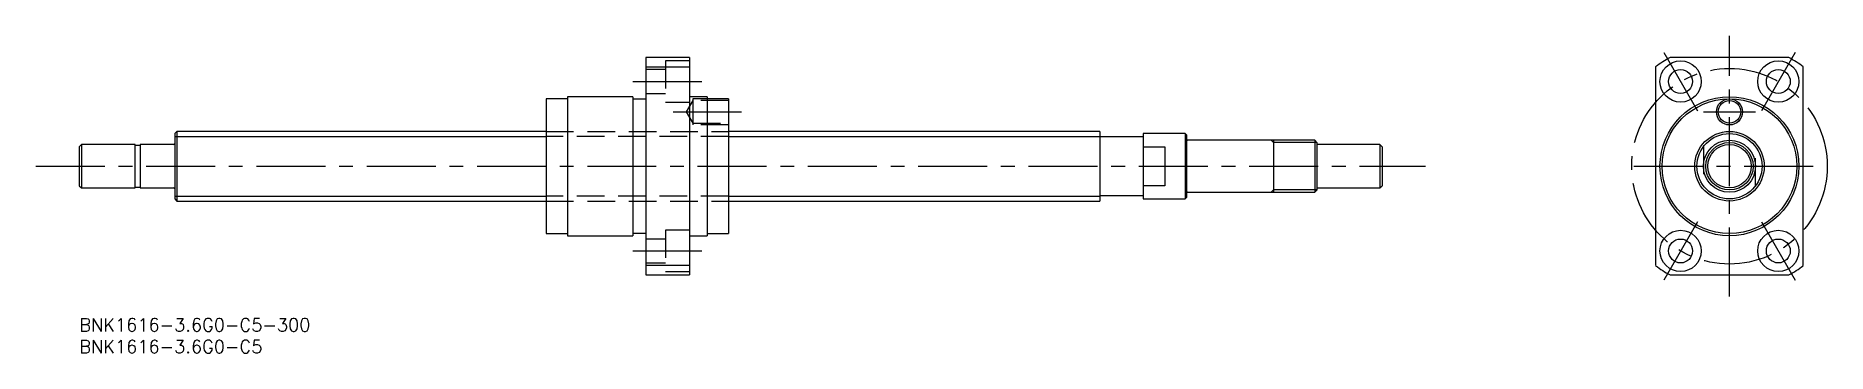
# Model space of a CAD drawing. Extents: x -10 to 402, y -8 to 65.
import ezdxf

# ---------------------------------------------------------------- set-up
doc = ezdxf.new("R2010")
doc.units = 0
doc.header["$LTSCALE"] = 0.5
doc.linetypes.add('CENTER', pattern=[50.8, 31.75, -6.35, 6.35, -6.35])
doc.linetypes.add('DASHED', pattern=[19.05, 12.7, -6.35])
for name, color, linetype in [('MSM_CENTER', 1, 'CENTER'), ('MSM_CONTINUOUS', 7, 'CONTINUOUS'), ('MSM_DASHED', 4, 'DASHED'), ('MSM_NARROW', 5, 'CONTINUOUS'), ('MSM_PART_NUMBER', 7, 'CONTINUOUS')]:
    doc.layers.add(name, color=color, linetype=linetype)
doc.styles.get("Standard").update_dxf_attribs({"font": 'txt.shx', "height": 2.5, "bigfont": 'bigfont.shx'})

# ---------------------------------------------------------------- blocks, each defined once
blk = doc.blocks.new('*U80')
at = {"layer": 'MSM_PART_NUMBER'}
blk.add_text('BNK1616-3.6G0-C5-300', height=3, dxfattribs=at).set_placement((0, -3))
blk = doc.blocks.new('*U81')
at = {"layer": 'MSM_PART_NUMBER'}
blk.add_text('BNK1616-3.6G0-C5', height=3, dxfattribs=at).set_placement((0, -8))

msp = doc.modelspace()

# ---------------------------------------------------------------- linework, layer by layer
at = {"layer": 'MSM_CENTER'}
for p, q in [((380, 5), (380, 65)), ((364.87, 61.2), (372.62, 47.77)), ((395.12, 61.2), (387.37, 47.77)), ((127.5, 54.49), (143.5, 54.49)), ((136.74, 47.5), (152.5, 47.5)), ((374, 47.5), (386, 47.5)), ((-10, 35), (310, 35)), ((358, 35), (402, 35)), ((372.62, 22.23), (364.87, 8.8)), ((387.37, 22.23), (395.12, 8.8)), ((127.5, 15.51), (143.5, 15.51))]:
    msp.add_line(p, q, dxfattribs=at)
msp.add_circle((380, 35), 22.5, dxfattribs=at)
at = {"layer": 'MSM_CONTINUOUS'}
for p, q in [((140.5, 60), (130.5, 60)), ((130.5, 60), (130.5, 10)), ((130.5, 57.87), (140.5, 57.87)), ((140.5, 60), (140.5, 10)), ((363, 57.87), (363, 12.13)), ((393.68, 60), (366.32, 60)), ((397, 12.13), (397, 57.87)), ((112.4, 50.5), (107.5, 50.5)), ((107.5, 50.5), (107.5, 19.5)), ((127.5, 51), (112.4, 51)), ((112.4, 51), (112.4, 19)), ((127.5, 51), (127.5, 19)), ((130.5, 50.4), (127.5, 50.4)), ((144.6, 51), (140.5, 51)), ((144.6, 51), (144.6, 19)), ((149.5, 50.5), (144.6, 50.5)), ((149.5, 50.5), (149.5, 19.5)), ((22.5, 43), (22, 42.5)), ((22, 42.5), (22, 27.5)), ((107.5, 43), (22.5, 43)), ((22.5, 43), (22.5, 27)), ((235, 43), (149.5, 43)), ((235, 43), (235, 27)), ((245, 41.75), (235, 41.75)), ((245, 42.5), (245, 27.5)), ((254.7, 42.5), (245, 42.5)), ((255, 42.2), (254.7, 42.5)), ((254.7, 42.5), (254.7, 27.5)), ((255, 42.2), (255, 27.8)), ((0.5, 40), (0, 39.5)), ((0, 39.5), (0, 30.5)), ((12.85, 40), (0.5, 40)), ((0.5, 40), (0.5, 30)), ((12.85, 30), (12.85, 40)), ((14, 39.8), (12.85, 39.8)), ((21.8, 40), (14, 40)), ((14, 40), (14, 30)), ((245, 39.5), (250, 39.5)), ((250, 39.5), (250, 30.5)), ((284.5, 41), (255.2, 41)), ((275, 41), (275, 29)), ((285, 40.5), (284.5, 41)), ((284.5, 41), (284.5, 29)), ((285, 40.5), (285, 29.5)), ((299.5, 40), (285, 40)), ((300, 39.5), (299.5, 40)), ((299.5, 40), (299.5, 30)), ((300, 39.5), (300, 30.5)), ((0, 30.5), (0.5, 30)), ((0.5, 30), (12.85, 30)), ((12.85, 30.2), (14, 30.2)), ((14, 30), (21.8, 30)), ((250, 30.5), (245, 30.5)), ((255.2, 29), (284.5, 29)), ((284.5, 29), (285, 29.5)), ((285, 30), (299.5, 30)), ((299.5, 30), (300, 30.5)), ((22, 27.5), (22.5, 27)), ((22.5, 27), (107.5, 27)), ((149.5, 27), (235, 27)), ((235, 28.25), (245, 28.25)), ((245, 27.5), (254.7, 27.5)), ((254.7, 27.5), (255, 27.8)), ((107.5, 19.5), (112.4, 19.5)), ((112.4, 19), (127.5, 19)), ((127.5, 19.6), (130.5, 19.6)), ((140.5, 19), (144.6, 19)), ((144.6, 19.5), (149.5, 19.5)), ((140.5, 12.13), (130.5, 12.13)), ((130.5, 10), (140.5, 10)), ((366.32, 10), (393.68, 10))]:
    msp.add_line(p, q, dxfattribs=at)
for centre, radius in [((368.75, 54.49), 4.75), ((391.25, 54.49), 4.75), ((368.75, 54.49), 2.75), ((391.25, 54.49), 2.75), ((380, 35), 16), ((380, 35), 15.5), ((380, 47.5), 2.59), ((380, 35), 8), ((380, 35), 7.5), ((380, 35), 6), ((380, 35), 5), ((368.75, 15.51), 4.75), ((368.75, 15.51), 2.75), ((391.25, 15.51), 4.75), ((391.25, 15.51), 2.75)]:
    msp.add_circle(centre, radius, dxfattribs=at)
for centre, radius, start, end in [((380, 35), 28.5, 118.6944, 126.619), ((380, 35), 28.5, 53.381, 61.3056), ((21.8, 40.2), 0.2, 270, 0), ((255.2, 41.2), 0.2, 180, 270), ((21.8, 29.8), 0.2, 0, 90), ((255.2, 28.8), 0.2, 90, 180), ((380, 35), 28.5, 233.381, 241.3056), ((380, 35), 28.5, 298.6944, 306.619)]:
    msp.add_arc(centre, radius, start, end, dxfattribs=at)
at = {"layer": 'MSM_DASHED'}
for p, q in [((140.5, 59.24), (135, 59.24)), ((135, 59.24), (135, 49.74)), ((135, 57.24), (130.5, 57.24)), ((130.5, 51.74), (135, 51.74)), ((135, 49.74), (140.5, 49.74)), ((141.3, 50.09), (139.74, 47.5)), ((141.3, 50.5), (141.3, 44.5)), ((144.6, 50.5), (141.3, 50.5)), ((149.5, 50.09), (141.3, 50.09)), ((139.74, 47.5), (141.3, 44.91)), ((107.5, 43), (149.5, 43)), ((149.5, 41.85), (107.5, 41.85)), ((141.3, 44.91), (149.5, 44.91)), ((149.5, 44.5), (141.3, 44.5)), ((374, 39.5), (374, 30.5)), ((386, 30.5), (386, 39.5)), ((149.5, 28.15), (107.5, 28.15)), ((107.5, 27), (149.5, 27)), ((135, 18.26), (130.5, 18.26)), ((140.5, 20.26), (135, 20.26)), ((135, 20.26), (135, 10.76)), ((130.5, 12.76), (135, 12.76)), ((135, 10.76), (140.5, 10.76))]:
    msp.add_line(p, q, dxfattribs=at)
at = {"layer": 'MSM_NARROW'}
for p, q in [((22, 41.85), (107.5, 41.85)), ((149.5, 41.85), (235, 41.85)), ((274.5, 41), (275, 40.46)), ((285, 40.46), (275, 40.46)), ((274.5, 29), (275, 29.54)), ((285, 29.54), (275, 29.54)), ((22, 28.15), (107.5, 28.15)), ((149.5, 28.15), (235, 28.15))]:
    msp.add_line(p, q, dxfattribs=at)
for centre, radius in [((380, 47.5), 3), ((380, 35), 5.46)]:
    msp.add_circle(centre, radius, dxfattribs=at)

# ---------------------------------------------------------------- block references
at = {"layer": 'MSM_CONTINUOUS'}
for name in ['*U80', '*U81']:
    msp.add_blockref(name, (0, 0), dxfattribs=at)

doc.saveas('drawing.dxf')
